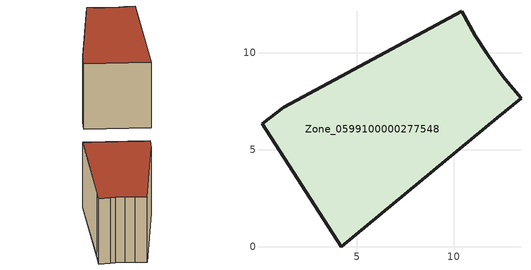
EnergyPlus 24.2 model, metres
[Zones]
Zone_0599100000277548
 floor ground (C_G): 0.12,6.34 1.25,7.19 10.4,12.13 11.11,10.88 11.69,9.96 12.32,9.07 12.64,8.64 13.46,7.64 12.23,6.65 4.21,0 z0
 wall outside (C_F): 12.32,9.07 11.69,9.96 11.11,10.88 10.4,12.13 1.25,7.19 0.12,6.34 4.21,0 12.23,6.65 13.46,7.64 12.64,8.64 12.32,9.07 z0:8.61
 roof outside (C_R): 1.25,7.19 0.12,6.34 4.21,0 12.23,6.65 13.46,7.64 12.64,8.64 12.32,9.07 11.69,9.96 11.11,10.88 10.4,12.13 z8.61
[BUILDING]
Pand.0599100000277548: North Axis=0; Terrain=City; Loads Convergence Tolerance Value=0.04; Temperature Convergence Tolerance Value=0.4; Solar Distribution=FullExterior; Maximum Number of Warmup Days=25; Minimum Number of Warmup Days=1
[Site:Location]
Rotterdam.The.Hague.AP_ZH_NLD Design_Conditions: Latitude=51.96; Longitude=4.45; Time Zone=1; Elevation=-4.5
[SITE:GROUNDTEMPERATURE:BUILDINGSURFACE]
18, 18, 18, 18, 18, 18, 18, 18, 18, 18, 18, 18
[MATERIAL] Thermal Absorptance=0.9; Solar Absorptance=0.7; Visible Absorptance=0.7
Name | Roughness | Thickness | Conductivity | Density | Specific Heat
G.TC.1992-2005 | MediumSmooth | 0.15 | 0.06 | 540 | 1210
F.TC.1992-2005 | Rough | 0.3 | 0.12 | 1920 | 840
R.TC.1992-2005 | MediumRough | 0.2 | 0.08 | 1500 | 1000
[CONSTRUCTION]
C_G: G.TC.1992-2005
C_F: F.TC.1992-2005
C_R: R.TC.1992-2005
[ZONE]
Zone_0599100000277548: Type=1; Multiplier=1; Ceiling Height=Autocalculate; Volume=Autocalculate; Floor Area=autocalculate; Part of Total Floor Area=Yes
[ZONEINFILTRATION:DESIGNFLOWRATE]
Infil_Zone_0599100000277548: Zone or ZoneList or Space or SpaceList=Zone_0599100000277548; Schedule=AlwaysOn; Design Flow Rate Calculation Method=Flow/Area; Flow Rate per Floor Area=0.0015; Constant Term Coefficient=1; Temperature Term Coefficient=0; Velocity Term Coefficient=0; Velocity Squared Term Coefficient=0
[HVACTEMPLATE:ZONE:IDEALLOADSAIRSYSTEM]
Zone_0599100000277548: Maximum Heating Supply Air Temperature=50; Minimum Cooling Supply Air Temperature=13; Maximum Heating Supply Air Humidity Ratio=0.0156; Minimum Cooling Supply Air Humidity Ratio=0.0077; Heating Limit=NoLimit; Cooling Limit=NoLimit; Dehumidification Control Type=ConstantSensibleHeatRatio; Cooling Sensible Heat Ratio=0.7; Dehumidification Setpoint=60; Humidification Control Type=None; Humidification Setpoint=30; Outdoor Air Method=None; Outdoor Air Flow Rate per Person=0.00944; Outdoor Air Flow Rate per Zone Floor Area=0; Outdoor Air Flow Rate per Zone=0; Demand Controlled Ventilation Type=None; Outdoor Air Economizer Type=NoEconomizer; Heat Recovery Type=None; Sensible Heat Recovery Effectiveness=0.7; Latent Heat Recovery Effectiveness=0.65
[ZONECONTROL:THERMOSTAT]
ThermostatControl_Zone_0599100000277548: Zone or ZoneList=Zone_0599100000277548; Control Type Schedule=DualSetpointControlType; Control 1=Thermostat_Zone_0599100000277548; Temperature Difference Between Cutout And Setpoint=0
[THERMOSTATSETPOINT:DUALSETPOINT]
Thermostat_Zone_0599100000277548: Heating Setpoint Temperature Schedule=HeatingSetpoint_Zone_0599100000277548; Cooling Setpoint Temperature Schedule=CoolingSetpoint_Zone_0599100000277548
[SCHEDULE:COMPACT]
HeatingSetpoint_Zone_0599100000277548: Through: 12/31, For: AllDays, Until: 24:00, 21
CoolingSetpoint_Zone_0599100000277548: Through: 12/31, For: AllDays, Until: 24:00, 24
DualSetpointControlType: Through: 12/31, For: AllDays, Until: 24:00, 4
AlwaysOn: Through: 12/31, For: AllDays, Until: 24:00, 1
